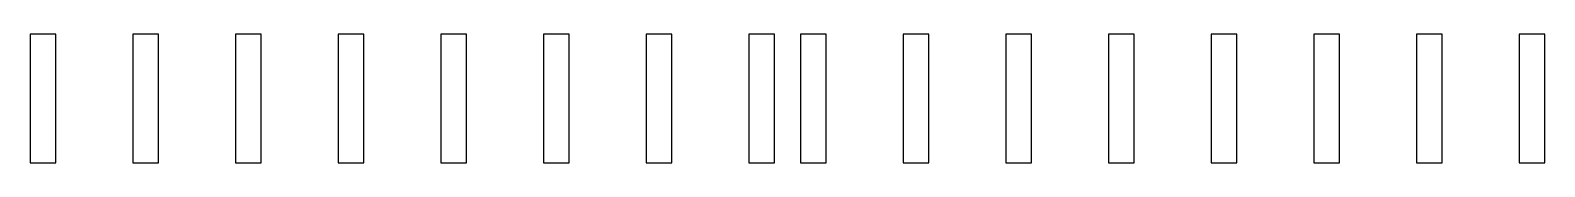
# Model space of a CAD drawing. Header units: metres. Extents: x -290 to 300, y 0 to 50.
import ezdxf

# ---------------------------------------------------------------- set-up
doc = ezdxf.new("R2010")
doc.units = ezdxf.units.M

msp = doc.modelspace()

# ---------------------------------------------------------------- linework, layer by layer
at = {"layer": 'PARAMETRIX'}
for p, q in [((-280, 50), (-290, 50)), ((-290, 50), (-290, 0)), ((-280, 0), (-280, 50)), ((-240, 50), (-250, 50)), ((-250, 50), (-250, 0)), ((-240, 0), (-240, 50)), ((-200, 50), (-210, 50)), ((-210, 50), (-210, 0)), ((-200, 0), (-200, 50)), ((-160, 50), (-170, 50)), ((-170, 50), (-170, 0)), ((-160, 0), (-160, 50)), ((-120, 50), (-130, 50)), ((-130, 50), (-130, 0)), ((-120, 0), (-120, 50)), ((-80, 50), (-90, 50)), ((-90, 50), (-90, 0)), ((-80, 0), (-80, 50)), ((-40, 50), (-50, 50)), ((-50, 50), (-50, 0)), ((-40, 0), (-40, 50)), ((0, 50), (-10, 50)), ((-10, 50), (-10, 0)), ((0, 0), (0, 50)), ((20, 50), (10, 50)), ((10, 50), (10, 0)), ((20, 0), (20, 50)), ((60, 50), (50, 50)), ((50, 50), (50, 0)), ((60, 0), (60, 50)), ((100, 50), (90, 50)), ((90, 50), (90, 0)), ((100, 0), (100, 50)), ((140, 50), (130, 50)), ((130, 50), (130, 0)), ((140, 0), (140, 50)), ((180, 50), (170, 50)), ((170, 50), (170, 0)), ((180, 0), (180, 50)), ((220, 50), (210, 50)), ((210, 50), (210, 0)), ((220, 0), (220, 50)), ((260, 50), (250, 50)), ((250, 50), (250, 0)), ((260, 0), (260, 50)), ((300, 50), (290, 50)), ((290, 50), (290, 0)), ((300, 0), (300, 50)), ((-290, 0), (-280, 0)), ((-250, 0), (-240, 0)), ((-210, 0), (-200, 0)), ((-170, 0), (-160, 0)), ((-130, 0), (-120, 0)), ((-90, 0), (-80, 0)), ((-50, 0), (-40, 0)), ((-10, 0), (0, 0)), ((10, 0), (20, 0)), ((50, 0), (60, 0)), ((90, 0), (100, 0)), ((130, 0), (140, 0)), ((170, 0), (180, 0)), ((210, 0), (220, 0)), ((250, 0), (260, 0)), ((290, 0), (300, 0))]:
    msp.add_line(p, q, dxfattribs=at)

doc.saveas('drawing.dxf')
